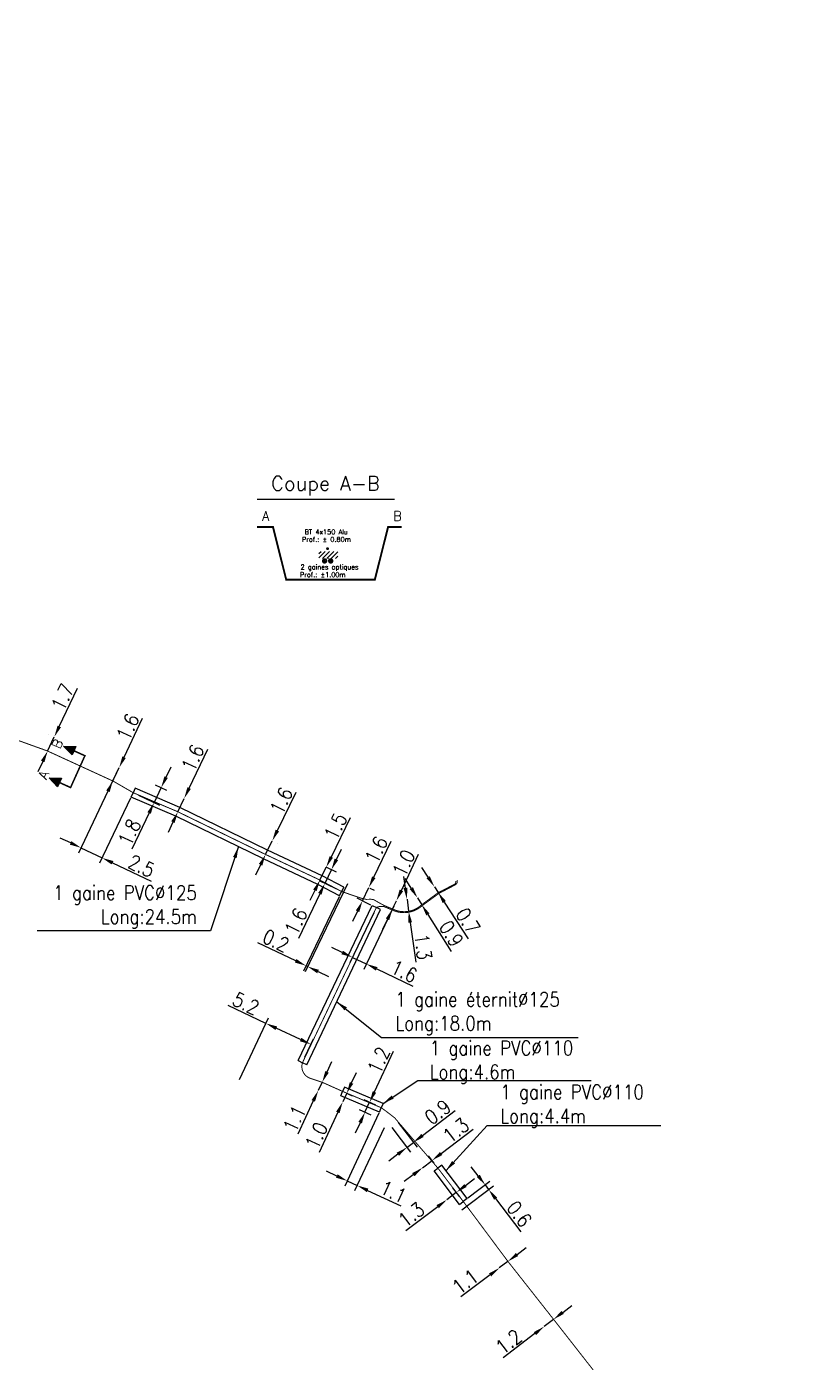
# Model space of a CAD drawing. Header units: millimetres. Extents: x 80993 to 81985, y 144000 to 145002.
# Drawn here: x 81759.6 to 81840, y 144295.9 to 144435.8 of the extents above; entities that cross this region are included whole.
import ezdxf
from ezdxf.enums import TextEntityAlignment as Align

# ---------------------------------------------------------------- set-up
doc = ezdxf.new("R2010")
doc.units = ezdxf.units.MM
doc.header["$PDMODE"] = 34
doc.linetypes.add('B_ST_AL', pattern=[2000, 1000, 1000])
doc.layers.get('Defpoints').update_dxf_attribs({"linetype": 'CONTINUOUS'})
doc.layers.add('B_100', color=3, linetype='CONTINUOUS')
doc.layers.add('B_400', color=7, linetype='CONTINUOUS')
doc.styles.get("Standard").update_dxf_attribs({"font": 'romans.shx', "width": 0.85})
doc.dimstyles.get("Standard").update_dxf_attribs({"dimtxt": 1.5, "dimasz": 1.2, "dimexe": 0.625, "dimexo": 0.625, "dimgap": 0.25, "dimtad": 1, "dimdec": 1, "dimzin": 0, "dimdsep": 46, "dimtxsty": 'Standard', "dimcen": -0.5, "dimadec": 0, "dimazin": 0, "dimtfac": 1, "dimtdec": 1, "dimtmove": 0, "dimatfit": 3, "dimfxl": 0, "dimtolj": 1, "dimtzin": 0, "dimarcsym": 0})

# ---------------------------------------------------------------- blocks, each defined once
blk = doc.blocks.new('*D247')
at = {"layer": 'B_100', "color": 0, "linetype": 'Continuous', "lineweight": -2, "transparency": 16777216}
for p, q in [((81801.66, 144346.74), (81801, 144347.74)), ((81802.31, 144345.73), (81802.69, 144345.15)), ((81803.34, 144344.14), (81805.84, 144340.27))]:
    blk.add_line(p, q, dxfattribs=at)
at = {"layer": 'B_100', "color": 0, "linetype": 'Continuous', "transparency": 16777216}
for points in [[(81801.82, 144346.85), (81801.49, 144346.63), (81802.31, 144345.73)], [(81803.51, 144344.25), (81803.17, 144344.03), (81802.69, 144345.15)]]:
    blk.add_solid(points, dxfattribs=at)
at = {"layer": 'Defpoints', "color": 0, "linetype": 'Continuous', "transparency": 16777216}
for p in [(81802.31, 144345.73), (81802.31, 144345.73), (81802.69, 144345.15)]:
    blk.add_point(p, dxfattribs=at)
at = {"layer": 'B_100', "color": 0, "linetype": 'Continuous', "transparency": 16777216, "insert": (81805.82, 144342.15), "char_height": 1.5, "attachment_point": 5, "rotation": 302.8932}
blk.add_mtext('\\A1;0.7', dxfattribs=at)
blk = doc.blocks.new('*D248')
at = {"layer": 'B_100', "color": 0, "linetype": 'Continuous', "lineweight": -2, "transparency": 16777216}
for p, q in [((81791.52, 144348.87), (81793.53, 144352.98)), ((81790.33, 144346.44), (81790.99, 144347.79)), ((81789.76, 144346.72), (81789.76, 144346.72)), ((81791.55, 144347.51), (81791.55, 144347.51)), ((81789.8, 144345.36), (81789.27, 144344.29))]:
    blk.add_line(p, q, dxfattribs=at)
at = {"layer": 'B_100', "color": 0, "linetype": 'Continuous', "transparency": 16777216}
for points in [[(81791.34, 144348.95), (81791.69, 144348.78), (81790.99, 144347.79)], [(81789.62, 144345.45), (81789.98, 144345.28), (81790.33, 144346.44)]]:
    blk.add_solid(points, dxfattribs=at)
at = {"layer": 'Defpoints', "color": 0, "linetype": 'Continuous', "transparency": 16777216}
for p in [(81790.99, 144347.79), (81790.99, 144347.79), (81790.33, 144346.44)]:
    blk.add_point(p, dxfattribs=at)
at = {"layer": 'B_100', "color": 0, "linetype": 'Continuous', "transparency": 16777216, "insert": (81791.97, 144352.07), "char_height": 1.5, "attachment_point": 5, "rotation": 63.8788}
blk.add_mtext('\\A1;1.5', dxfattribs=at)
blk = doc.blocks.new('*D249')
at = {"layer": 'B_100', "color": 0, "linetype": 'Continuous', "lineweight": -2, "transparency": 16777216}
for p, q in [((81785.87, 144351.63), (81787.84, 144355.65)), ((81784.64, 144349.12), (81785.34, 144350.55)), ((81785.9, 144350.28), (81785.9, 144350.28)), ((81784.11, 144348.04), (81783.58, 144346.96))]:
    blk.add_line(p, q, dxfattribs=at)
at = {"layer": 'B_100', "color": 0, "linetype": 'Continuous', "transparency": 16777216}
for points in [[(81785.69, 144351.72), (81786.05, 144351.54), (81785.34, 144350.55)], [(81783.93, 144348.13), (81784.29, 144347.95), (81784.64, 144349.12)]]:
    blk.add_solid(points, dxfattribs=at)
at = {"layer": 'Defpoints', "color": 0, "linetype": 'Continuous', "transparency": 16777216}
for p in [(81785.34, 144350.55), (81785.34, 144350.55), (81784.64, 144349.12)]:
    blk.add_point(p, dxfattribs=at)
at = {"layer": 'B_100', "color": 0, "linetype": 'Continuous', "transparency": 16777216, "insert": (81786.29, 144354.75), "char_height": 1.5, "attachment_point": 5, "rotation": 63.8788}
blk.add_mtext('\\A1;1.6', dxfattribs=at)
blk = doc.blocks.new('*D250')
at = {"layer": 'B_100', "color": 0, "linetype": 'Continuous', "lineweight": -2, "transparency": 16777216}
for p, q in [((81776.64, 144356.07), (81778.58, 144360.16)), ((81775.46, 144353.59), (81776.12, 144354.99)), ((81774.94, 144352.5), (81774.43, 144351.42))]:
    blk.add_line(p, q, dxfattribs=at)
at = {"layer": 'B_100', "color": 0, "linetype": 'Continuous', "transparency": 16777216}
for points in [[(81776.46, 144356.16), (81776.82, 144355.99), (81776.12, 144354.99)], [(81774.76, 144352.59), (81775.12, 144352.42), (81775.46, 144353.59)]]:
    blk.add_solid(points, dxfattribs=at)
at = {"layer": 'Defpoints', "color": 0, "linetype": 'Continuous', "transparency": 16777216}
for p in [(81776.12, 144354.99), (81776.12, 144354.99), (81775.46, 144353.59)]:
    blk.add_point(p, dxfattribs=at)
at = {"layer": 'B_100', "color": 0, "linetype": 'Continuous', "transparency": 16777216, "insert": (81777.03, 144359.24), "char_height": 1.5, "attachment_point": 5, "rotation": 64.6044}
blk.add_mtext('\\A1;1.6', dxfattribs=at)
blk = doc.blocks.new('*D251')
at = {"layer": 'B_100', "color": 0, "linetype": 'Continuous', "lineweight": -2, "transparency": 16777216}
for p, q in [((81769.83, 144359.31), (81771.77, 144363.39)), ((81768.65, 144356.82), (81769.32, 144358.22)), ((81768.14, 144355.74), (81767.62, 144354.65))]:
    blk.add_line(p, q, dxfattribs=at)
at = {"layer": 'B_100', "color": 0, "linetype": 'Continuous', "transparency": 16777216}
for points in [[(81769.65, 144359.39), (81770.01, 144359.22), (81769.32, 144358.22)], [(81767.96, 144355.82), (81768.32, 144355.65), (81768.65, 144356.82)]]:
    blk.add_solid(points, dxfattribs=at)
at = {"layer": 'Defpoints', "color": 0, "linetype": 'Continuous', "transparency": 16777216}
for p in [(81769.32, 144358.22), (81769.32, 144358.22), (81768.65, 144356.82)]:
    blk.add_point(p, dxfattribs=at)
at = {"layer": 'B_100', "color": 0, "linetype": 'Continuous', "transparency": 16777216, "insert": (81770.23, 144362.47), "char_height": 1.5, "attachment_point": 5, "rotation": 64.6044}
blk.add_mtext('\\A1;1.6', dxfattribs=at)
blk = doc.blocks.new('*D277')
at = {"layer": 'B_100', "color": 0, "linetype": 'Continuous', "lineweight": -2, "transparency": 16777216}
for p, q in [((81798.85, 144345.36), (81800.65, 144349.14)), ((81797.92, 144343.42), (81798.33, 144344.28)), ((81797.4, 144342.34), (81796.89, 144341.25))]:
    blk.add_line(p, q, dxfattribs=at)
at = {"layer": 'B_100', "color": 0, "linetype": 'Continuous', "transparency": 16777216}
for points in [[(81798.67, 144345.45), (81799.03, 144345.27), (81798.33, 144344.28)], [(81797.22, 144342.42), (81797.58, 144342.25), (81797.92, 144343.42)]]:
    blk.add_solid(points, dxfattribs=at)
at = {"layer": 'Defpoints', "color": 0, "linetype": 'Continuous', "transparency": 16777216}
for p in [(81797.92, 144343.42), (81798.33, 144344.28), (81798.33, 144344.28)]:
    blk.add_point(p, dxfattribs=at)
at = {"layer": 'B_100', "color": 0, "linetype": 'Continuous', "transparency": 16777216, "insert": (81799.11, 144348.22), "char_height": 1.5, "attachment_point": 5, "rotation": 64.4854}
blk.add_mtext('\\A1;1.0', dxfattribs=at)
blk = doc.blocks.new('*D278')
at = {"layer": 'B_100', "color": 0, "linetype": 'Continuous', "lineweight": -2, "transparency": 16777216}
for p, q in [((81799.27, 144345.61), (81799.11, 144346.8)), ((81799.44, 144344.43), (81799.61, 144343.17)), ((81799.06, 144343.1), (81798.99, 144343.09)), ((81799.77, 144341.99), (81800.35, 144337.84))]:
    blk.add_line(p, q, dxfattribs=at)
at = {"layer": 'B_100', "color": 0, "linetype": 'Continuous', "transparency": 16777216}
for points in [[(81799.47, 144345.64), (81799.07, 144345.59), (81799.44, 144344.43)], [(81799.97, 144342.01), (81799.57, 144341.96), (81799.61, 144343.17)]]:
    blk.add_solid(points, dxfattribs=at)
at = {"layer": 'Defpoints', "color": 0, "linetype": 'Continuous', "transparency": 16777216}
for p in [(81799.44, 144344.43), (81799.61, 144343.17), (81799.68, 144343.18)]:
    blk.add_point(p, dxfattribs=at)
at = {"layer": 'B_100', "color": 0, "linetype": 'Continuous', "transparency": 16777216, "insert": (81801.13, 144339.45), "char_height": 1.5, "attachment_point": 5, "rotation": 277.8632}
blk.add_mtext('\\A1;1.3', dxfattribs=at)
blk = doc.blocks.new('*D279')
at = {"layer": 'B_100', "color": 0, "linetype": 'Continuous', "lineweight": -2, "transparency": 16777216}
for p, q in [((81799.89, 144345.6), (81799.25, 144346.61)), ((81800.53, 144344.58), (81800.98, 144343.86)), ((81801.62, 144342.84), (81804.05, 144338.97))]:
    blk.add_line(p, q, dxfattribs=at)
at = {"layer": 'B_100', "color": 0, "linetype": 'Continuous', "transparency": 16777216}
for points in [[(81800.06, 144345.7), (81799.72, 144345.49), (81800.53, 144344.58)], [(81801.79, 144342.95), (81801.45, 144342.74), (81800.98, 144343.86)]]:
    blk.add_solid(points, dxfattribs=at)
at = {"layer": 'Defpoints', "color": 0, "linetype": 'Continuous', "transparency": 16777216}
for p in [(81800.53, 144344.58), (81800.53, 144344.58), (81800.98, 144343.86)]:
    blk.add_point(p, dxfattribs=at)
at = {"layer": 'B_100', "color": 0, "linetype": 'Continuous', "transparency": 16777216, "insert": (81804.07, 144340.82), "char_height": 1.5, "attachment_point": 5, "rotation": 302.1534}
blk.add_mtext('\\A1;0.9', dxfattribs=at)
blk = doc.blocks.new('*D280')
at = {"layer": 'B_100', "color": 0, "linetype": 'Continuous', "lineweight": -2, "transparency": 16777216}
for p, q in [((81791.07, 144326.36), (81791.58, 144327.44)), ((81790.56, 144325.27), (81790.15, 144324.4)), ((81789.63, 144323.31), (81788, 144319.85))]:
    blk.add_line(p, q, dxfattribs=at)
at = {"layer": 'B_100', "color": 0, "linetype": 'Continuous', "transparency": 16777216}
for points in [[(81790.89, 144326.44), (81791.25, 144326.27), (81790.56, 144325.27)], [(81789.45, 144323.4), (81789.81, 144323.23), (81790.15, 144324.4)]]:
    blk.add_solid(points, dxfattribs=at)
at = {"layer": 'Defpoints', "color": 0, "linetype": 'Continuous', "transparency": 16777216}
for p in [(81790.56, 144325.27), (81790.56, 144325.27), (81790.15, 144324.4)]:
    blk.add_point(p, dxfattribs=at)
at = {"layer": 'B_100', "color": 0, "linetype": 'Continuous', "transparency": 16777216, "insert": (81787.66, 144321.47), "char_height": 1.5, "attachment_point": 5, "rotation": 64.7058}
blk.add_mtext('\\A1;1.1', dxfattribs=at)
blk = doc.blocks.new('*D282')
at = {"layer": 'B_100', "color": 0, "linetype": 'Continuous', "lineweight": -2, "transparency": 16777216}
for p, q in [((81815.73, 144301.17), (81816.68, 144301.9)), ((81814.78, 144300.44), (81813.78, 144299.68)), ((81812.83, 144298.95), (81809.5, 144296.4))]:
    blk.add_line(p, q, dxfattribs=at)
at = {"layer": 'B_100', "color": 0, "linetype": 'Continuous', "transparency": 16777216}
for points in [[(81815.61, 144301.33), (81815.85, 144301.01), (81814.78, 144300.44)], [(81812.71, 144299.11), (81812.95, 144298.79), (81813.78, 144299.68)]]:
    blk.add_solid(points, dxfattribs=at)
at = {"layer": 'Defpoints', "color": 0, "linetype": 'Continuous', "transparency": 16777216}
for p in [(81814.78, 144300.44), (81813.78, 144299.68), (81813.78, 144299.68)]:
    blk.add_point(p, dxfattribs=at)
at = {"layer": 'B_100', "color": 0, "linetype": 'Continuous', "transparency": 16777216, "insert": (81810.08, 144298.1), "char_height": 1.5, "attachment_point": 5, "rotation": 37.4822}
blk.add_mtext('\\A1;1.2', dxfattribs=at)
blk = doc.blocks.new('*D283')
at = {"layer": 'B_100', "color": 0, "linetype": 'Continuous', "lineweight": -2, "transparency": 16777216}
for p, q in [((81810.96, 144307.23), (81811.92, 144307.95)), ((81810, 144306.51), (81809.1, 144305.82)), ((81808.14, 144305.1), (81805.08, 144302.8))]:
    blk.add_line(p, q, dxfattribs=at)
at = {"layer": 'B_100', "color": 0, "linetype": 'Continuous', "transparency": 16777216}
for points in [[(81810.84, 144307.39), (81811.08, 144307.07), (81810, 144306.51)], [(81808.02, 144305.26), (81808.26, 144304.94), (81809.1, 144305.82)]]:
    blk.add_solid(points, dxfattribs=at)
at = {"layer": 'Defpoints', "color": 0, "linetype": 'Continuous', "transparency": 16777216}
for p in [(81809.1, 144305.82), (81809.1, 144305.82), (81810, 144306.51)]:
    blk.add_point(p, dxfattribs=at)
at = {"layer": 'B_100', "color": 0, "linetype": 'Continuous', "transparency": 16777216, "insert": (81805.53, 144304.39), "char_height": 1.5, "attachment_point": 5, "rotation": 36.9947}
blk.add_mtext('\\A1;1.1', dxfattribs=at)
blk = doc.blocks.new('*D284')
at = {"layer": 'B_100', "color": 0, "linetype": 'Continuous', "lineweight": -2, "transparency": 16777216}
for p, q in [((81763.05, 144362.53), (81764.95, 144366.53)), ((81761.97, 144361.71), (81761.97, 144361.71)), ((81761.26, 144360.22), (81761.26, 144360.22)), ((81761.83, 144359.95), (81762.53, 144361.44)), ((81761.31, 144358.87), (81760.8, 144357.78))]:
    blk.add_line(p, q, dxfattribs=at)
at = {"layer": 'B_100', "color": 0, "linetype": 'Continuous', "transparency": 16777216}
for points in [[(81762.87, 144362.61), (81763.23, 144362.44), (81762.53, 144361.44)], [(81761.13, 144358.95), (81761.49, 144358.78), (81761.83, 144359.95)]]:
    blk.add_solid(points, dxfattribs=at)
at = {"layer": 'Defpoints', "color": 0, "linetype": 'Continuous', "transparency": 16777216}
for p in [(81762.53, 144361.44), (81762.53, 144361.44), (81761.83, 144359.95)]:
    blk.add_point(p, dxfattribs=at)
at = {"layer": 'B_100', "color": 0, "linetype": 'Continuous', "transparency": 16777216, "insert": (81763.4, 144365.61), "char_height": 1.5, "attachment_point": 5, "rotation": 64.6044}
blk.add_mtext('\\A1;1.7', dxfattribs=at)
blk = doc.blocks.new('*D609')
at = {"layer": 'B_400', "color": 0, "linetype": 'Continuous', "lineweight": -2, "transparency": 16777216}
for p, q in [((81774.23, 144357.22), (81774.75, 144358.3)), ((81773.72, 144356.13), (81772.97, 144354.55)), ((81773.09, 144356.43), (81774.28, 144355.86)), ((81771.34, 144355.32), (81773.53, 144354.28)), ((81772.45, 144353.47), (81770.65, 144349.67))]:
    blk.add_line(p, q, dxfattribs=at)
at = {"layer": 'B_400', "color": 0, "linetype": 'Continuous', "transparency": 16777216}
for points in [[(81774.05, 144357.3), (81774.41, 144357.13), (81773.72, 144356.13)], [(81772.27, 144353.55), (81772.63, 144353.38), (81772.97, 144354.55)]]:
    blk.add_solid(points, dxfattribs=at)
at = {"layer": 'Defpoints', "color": 0, "linetype": 'Continuous', "transparency": 16777216}
for p in [(81772.53, 144356.7), (81773.72, 144356.13), (81770.78, 144355.59)]:
    blk.add_point(p, dxfattribs=at)
at = {"layer": 'B_400', "color": 0, "linetype": 'Continuous', "transparency": 16777216, "insert": (81770.39, 144351.45), "char_height": 1.5, "attachment_point": 5, "rotation": 64.5888}
blk.add_mtext('\\A1;1.8', dxfattribs=at)
blk = doc.blocks.new('*D610')
at = {"layer": 'B_400', "color": 0, "linetype": 'Continuous', "lineweight": -2, "transparency": 16777216}
for p, q in [((81769.05, 144357.66), (81765.05, 144349.25)), ((81770.51, 144355.03), (81767.27, 144348.2)), ((81764.24, 144350.33), (81763.15, 144350.84)), ((81765.32, 144349.82), (81767.54, 144348.76)), ((81768.62, 144348.25), (81772.66, 144346.33))]:
    blk.add_line(p, q, dxfattribs=at)
at = {"layer": 'B_400', "color": 0, "linetype": 'Continuous', "transparency": 16777216}
for points in [[(81764.32, 144350.51), (81764.15, 144350.15), (81765.32, 144349.82)], [(81768.71, 144348.43), (81768.53, 144348.07), (81767.54, 144348.76)]]:
    blk.add_solid(points, dxfattribs=at)
at = {"layer": 'Defpoints', "color": 0, "linetype": 'Continuous', "transparency": 16777216}
for p in [(81769.32, 144358.22), (81770.78, 144355.59), (81765.32, 144349.82)]:
    blk.add_point(p, dxfattribs=at)
at = {"layer": 'B_400', "color": 0, "linetype": 'Continuous', "transparency": 16777216, "insert": (81771.65, 144347.91), "char_height": 1.5, "attachment_point": 5, "rotation": 334.5888}
blk.add_mtext('\\A1;2.5', dxfattribs=at)
blk = doc.blocks.new('*D611')
at = {"layer": 'B_400', "color": 0, "linetype": 'Continuous', "lineweight": -2, "transparency": 16777216}
for p, q in [((81792.05, 144348.61), (81792.57, 144349.69)), ((81792.06, 144347.28), (81790.97, 144347.8)), ((81792.03, 144345.51), (81790.28, 144346.36)), ((81791.53, 144347.53), (81790.84, 144346.08)), ((81790.32, 144345), (81788.08, 144340.33))]:
    blk.add_line(p, q, dxfattribs=at)
at = {"layer": 'B_400', "color": 0, "linetype": 'Continuous', "transparency": 16777216}
for points in [[(81791.87, 144348.7), (81792.23, 144348.52), (81791.53, 144347.53)], [(81790.14, 144345.09), (81790.5, 144344.92), (81790.84, 144346.08)]]:
    blk.add_solid(points, dxfattribs=at)
at = {"layer": 'Defpoints', "color": 0, "linetype": 'Continuous', "transparency": 16777216}
for p in [(81791.53, 144347.53), (81792.62, 144347.01), (81792.6, 144345.24)]:
    blk.add_point(p, dxfattribs=at)
at = {"layer": 'B_400', "color": 0, "linetype": 'Continuous', "transparency": 16777216, "insert": (81787.82, 144342.11), "char_height": 1.5, "attachment_point": 5, "rotation": 64.3809}
blk.add_mtext('\\A1;1.6', dxfattribs=at)
blk = doc.blocks.new('*D612')
at = {"layer": 'B_400', "color": 0, "linetype": 'Continuous', "lineweight": -2, "transparency": 16777216}
for p, q in [((81793.2, 144346.04), (81788.78, 144336.82)), ((81792.33, 144344.68), (81788.6, 144336.91)), ((81787.79, 144337.99), (81783.84, 144339.88)), ((81789.05, 144337.38), (81788.87, 144337.47)), ((81790.13, 144336.86), (81791.21, 144336.35))]:
    blk.add_line(p, q, dxfattribs=at)
at = {"layer": 'B_400', "color": 0, "linetype": 'Continuous', "transparency": 16777216}
for points in [[(81787.87, 144338.17), (81787.7, 144337.81), (81788.87, 144337.47)], [(81790.22, 144337.04), (81790.04, 144336.68), (81789.05, 144337.38)]]:
    blk.add_solid(points, dxfattribs=at)
at = {"layer": 'Defpoints', "color": 0, "linetype": 'Continuous', "transparency": 16777216}
for p in [(81793.47, 144346.6), (81792.6, 144345.24), (81789.05, 144337.38)]:
    blk.add_point(p, dxfattribs=at)
at = {"layer": 'B_400', "color": 0, "linetype": 'Continuous', "transparency": 16777216, "insert": (81785.71, 144340.09), "char_height": 1.5, "attachment_point": 5, "rotation": 334.3809}
blk.add_mtext('\\A1;0.2', dxfattribs=at)
blk = doc.blocks.new('*D613')
at = {"layer": 'B_400', "color": 0, "linetype": 'Continuous', "lineweight": -2, "transparency": 16777216}
for p, q in [((81795.96, 144346.74), (81797.77, 144350.53)), ((81794.78, 144344.26), (81795.44, 144345.66)), ((81795.54, 144345.61), (81796.01, 144345.39)), ((81795.67, 144343.83), (81794.21, 144344.53)), ((81794.26, 144343.17), (81793.74, 144342.09))]:
    blk.add_line(p, q, dxfattribs=at)
at = {"layer": 'B_400', "color": 0, "linetype": 'Continuous', "transparency": 16777216}
for points in [[(81795.78, 144346.82), (81796.14, 144346.65), (81795.44, 144345.66)], [(81794.08, 144343.26), (81794.44, 144343.09), (81794.78, 144344.26)]]:
    blk.add_solid(points, dxfattribs=at)
at = {"layer": 'Defpoints', "color": 0, "linetype": 'Continuous', "transparency": 16777216}
for p in [(81794.97, 144345.88), (81795.44, 144345.66), (81796.23, 144343.56)]:
    blk.add_point(p, dxfattribs=at)
at = {"layer": 'B_400', "color": 0, "linetype": 'Continuous', "transparency": 16777216, "insert": (81796.23, 144349.62), "char_height": 1.5, "attachment_point": 5, "rotation": 64.4854}
blk.add_mtext('\\A1;1.6', dxfattribs=at)
blk = doc.blocks.new('*D614')
at = {"layer": 'B_400', "color": 0, "linetype": 'Continuous', "lineweight": -2, "transparency": 16777216}
for p, q in [((81798.07, 144343.71), (81794.91, 144337.09)), ((81795.96, 144343), (81793.47, 144337.78)), ((81792.66, 144338.86), (81791.57, 144339.38)), ((81793.74, 144338.34), (81795.18, 144337.66)), ((81796.27, 144337.14), (81800.05, 144335.33))]:
    blk.add_line(p, q, dxfattribs=at)
at = {"layer": 'B_400', "color": 0, "linetype": 'Continuous', "transparency": 16777216}
for points in [[(81792.74, 144339.04), (81792.57, 144338.68), (81793.74, 144338.34)], [(81796.35, 144337.32), (81796.18, 144336.96), (81795.18, 144337.66)]]:
    blk.add_solid(points, dxfattribs=at)
at = {"layer": 'Defpoints', "color": 0, "linetype": 'Continuous', "transparency": 16777216}
for p in [(81796.23, 144343.56), (81798.34, 144344.27), (81795.18, 144337.66)]:
    blk.add_point(p, dxfattribs=at)
at = {"layer": 'B_400', "color": 0, "linetype": 'Continuous', "transparency": 16777216, "insert": (81799.13, 144336.88), "char_height": 1.5, "attachment_point": 5, "rotation": 334.4854}
blk.add_mtext('\\A1;1.6', dxfattribs=at)
blk = doc.blocks.new('*D615')
at = {"layer": 'B_400', "color": 0, "linetype": 'Continuous', "lineweight": -2, "transparency": 16777216}
for p, q in [((81784.68, 144331.43), (81780.72, 144333.29)), ((81781.92, 144325.55), (81784.94, 144332)), ((81788.3, 144329.74), (81785.76, 144330.92)), ((81788.76, 144327.89), (81789.65, 144329.8))]:
    blk.add_line(p, q, dxfattribs=at)
at = {"layer": 'B_400', "color": 0, "linetype": 'Continuous', "transparency": 16777216}
for points in [[(81785.85, 144331.11), (81785.68, 144330.74), (81784.68, 144331.43)], [(81788.39, 144329.92), (81788.22, 144329.56), (81789.39, 144329.23)]]:
    blk.add_solid(points, dxfattribs=at)
at = {"layer": 'Defpoints', "color": 0, "linetype": 'Continuous', "transparency": 16777216}
for p in [(81784.68, 144331.43), (81788.5, 144327.32), (81781.66, 144324.98)]:
    blk.add_point(p, dxfattribs=at)
at = {"layer": 'B_400', "color": 0, "linetype": 'Continuous', "transparency": 16777216, "insert": (81782.58, 144333.52), "char_height": 1.5, "attachment_point": 5, "rotation": 334.9362}
blk.add_mtext('\\A1;5.2', dxfattribs=at)
blk = doc.blocks.new('*D616')
at = {"layer": 'B_400', "color": 0, "linetype": 'Continuous', "lineweight": -2, "transparency": 16777216}
for p, q in [((81793.63, 144325.2), (81794.14, 144326.29)), ((81793.13, 144324.11), (81792.71, 144323.21)), ((81793.26, 144324.05), (81793.69, 144323.85)), ((81792.2, 144322.12), (81790.24, 144317.91))]:
    blk.add_line(p, q, dxfattribs=at)
at = {"layer": 'B_400', "color": 0, "linetype": 'Continuous', "transparency": 16777216}
for points in [[(81793.45, 144325.28), (81793.81, 144325.11), (81793.13, 144324.11)], [(81792.02, 144322.2), (81792.38, 144322.03), (81792.71, 144323.21)]]:
    blk.add_solid(points, dxfattribs=at)
at = {"layer": 'Defpoints', "color": 0, "linetype": 'Continuous', "transparency": 16777216}
for p in [(81792.7, 144324.31), (81792.71, 144323.21), (81792.71, 144323.21)]:
    blk.add_point(p, dxfattribs=at)
at = {"layer": 'B_400', "color": 0, "linetype": 'Continuous', "transparency": 16777216, "insert": (81789.97, 144319.69), "char_height": 1.5, "attachment_point": 5, "rotation": 65.047}
blk.add_mtext('\\A1;1.0', dxfattribs=at)
blk = doc.blocks.new('*D617')
at = {"layer": 'B_400', "color": 0, "linetype": 'Continuous', "lineweight": -2, "transparency": 16777216}
for p, q in [((81796.03, 144324.25), (81798.02, 144328.52)), ((81796.18, 144322.86), (81794.96, 144323.43)), ((81795.04, 144322.12), (81795.53, 144323.17)), ((81794.53, 144321.03), (81794.03, 144319.94)), ((81795.69, 144321.82), (81794.47, 144322.38))]:
    blk.add_line(p, q, dxfattribs=at)
at = {"layer": 'B_400', "color": 0, "linetype": 'Continuous', "transparency": 16777216}
for points in [[(81795.85, 144324.34), (81796.21, 144324.17), (81795.53, 144323.17)], [(81794.35, 144321.12), (81794.72, 144320.95), (81795.04, 144322.12)]]:
    blk.add_solid(points, dxfattribs=at)
at = {"layer": 'Defpoints', "color": 0, "linetype": 'Continuous', "transparency": 16777216}
for p in [(81796.75, 144322.6), (81795.04, 144322.12), (81796.25, 144321.56)]:
    blk.add_point(p, dxfattribs=at)
at = {"layer": 'B_400', "color": 0, "linetype": 'Continuous', "transparency": 16777216, "insert": (81796.48, 144327.59), "char_height": 1.5, "attachment_point": 5, "rotation": 65.047}
blk.add_mtext('\\A1;1.2', dxfattribs=at)
blk = doc.blocks.new('*D618')
at = {"layer": 'B_100', "color": 0, "linetype": 'Continuous', "lineweight": -2, "transparency": 16777216}
for p, q in [((81798.53, 144321.04), (81800.49, 144318.47)), ((81801.06, 144319.7), (81804.49, 144322.31)), ((81797.85, 144320.53), (81799.81, 144317.96)), ((81799.43, 144318.45), (81800.11, 144318.97)), ((81798.48, 144317.73), (81797.52, 144317))]:
    blk.add_line(p, q, dxfattribs=at)
at = {"layer": 'B_100', "color": 0, "linetype": 'Continuous', "transparency": 16777216}
for points in [[(81800.94, 144319.86), (81801.19, 144319.54), (81800.11, 144318.97)], [(81798.36, 144317.89), (81798.6, 144317.57), (81799.43, 144318.45)]]:
    blk.add_solid(points, dxfattribs=at)
at = {"layer": 'Defpoints', "color": 0, "linetype": 'Continuous', "transparency": 16777216}
for p in [(81797.47, 144321.03), (81798.15, 144321.54), (81799.43, 144318.45)]:
    blk.add_point(p, dxfattribs=at)
at = {"layer": 'B_100', "color": 0, "linetype": 'Continuous', "transparency": 16777216, "insert": (81802.65, 144322.16), "char_height": 1.5, "attachment_point": 5, "rotation": 37.2782}
blk.add_mtext('\\A1;0.9', dxfattribs=at)
blk = doc.blocks.new('*D619')
at = {"layer": 'B_400', "color": 0, "linetype": 'Continuous', "lineweight": -2, "transparency": 16777216}
for p, q in [((81796.49, 144322.03), (81792.92, 144314.38)), ((81797.04, 144320.5), (81793.96, 144313.89)), ((81792.1, 144315.45), (81791.01, 144315.95)), ((81793.19, 144314.94), (81794.23, 144314.46)), ((81795.31, 144313.95), (81798.78, 144312.34))]:
    blk.add_line(p, q, dxfattribs=at)
at = {"layer": 'B_400', "color": 0, "linetype": 'Continuous', "transparency": 16777216}
for points in [[(81792.18, 144315.63), (81792.01, 144315.27), (81793.19, 144314.94)], [(81795.4, 144314.13), (81795.23, 144313.77), (81794.23, 144314.46)]]:
    blk.add_solid(points, dxfattribs=at)
at = {"layer": 'Defpoints', "color": 0, "linetype": 'Continuous', "transparency": 16777216}
for p in [(81796.75, 144322.6), (81797.3, 144321.07), (81794.23, 144314.46)]:
    blk.add_point(p, dxfattribs=at)
at = {"layer": 'B_400', "color": 0, "linetype": 'Continuous', "transparency": 16777216, "insert": (81798.01, 144313.8), "char_height": 1.5, "attachment_point": 5, "rotation": 335.047}
blk.add_mtext('\\A1;1.1', dxfattribs=at)
blk = doc.blocks.new('*D620')
at = {"layer": 'B_400', "color": 0, "linetype": 'Continuous', "lineweight": -2, "transparency": 16777216}
for p, q in [((81804.95, 144313.27), (81804.22, 144314.22)), ((81805.56, 144314.45), (81806.51, 144315.18)), ((81804.6, 144313.73), (81803.61, 144312.97)), ((81802.65, 144312.24), (81799.32, 144309.71))]:
    blk.add_line(p, q, dxfattribs=at)
at = {"layer": 'B_400', "color": 0, "linetype": 'Continuous', "transparency": 16777216}
for points in [[(81805.44, 144314.61), (81805.68, 144314.3), (81804.6, 144313.73)], [(81802.53, 144312.4), (81802.77, 144312.08), (81803.61, 144312.97)]]:
    blk.add_solid(points, dxfattribs=at)
at = {"layer": 'Defpoints', "color": 0, "linetype": 'Continuous', "transparency": 16777216}
for p in [(81803.61, 144312.97), (81803.61, 144312.97), (81805.33, 144312.78)]:
    blk.add_point(p, dxfattribs=at)
at = {"layer": 'B_400', "color": 0, "linetype": 'Continuous', "transparency": 16777216, "insert": (81799.9, 144311.41), "char_height": 1.5, "attachment_point": 5, "rotation": 37.2782}
blk.add_mtext('\\A1;1.3', dxfattribs=at)
blk = doc.blocks.new('*D621')
at = {"layer": 'B_400', "color": 0, "linetype": 'Continuous', "lineweight": -2, "transparency": 16777216}
for p, q in [((81806.89, 144315.47), (81806.16, 144316.43)), ((81805.19, 144311.92), (81808.48, 144314.42)), ((81805.82, 144313.15), (81808.11, 144314.9)), ((81807.62, 144314.52), (81807.98, 144314.04)), ((81808.71, 144313.09), (81811.36, 144309.61))]:
    blk.add_line(p, q, dxfattribs=at)
at = {"layer": 'B_400', "color": 0, "linetype": 'Continuous', "transparency": 16777216}
for points in [[(81807.05, 144315.59), (81806.73, 144315.35), (81807.62, 144314.52)], [(81808.87, 144313.21), (81808.55, 144312.96), (81807.98, 144314.04)]]:
    blk.add_solid(points, dxfattribs=at)
at = {"layer": 'Defpoints', "color": 0, "linetype": 'Continuous', "transparency": 16777216}
for p in [(81807.98, 144314.04), (81805.33, 144312.78), (81804.7, 144311.54)]:
    blk.add_point(p, dxfattribs=at)
at = {"layer": 'B_400', "color": 0, "linetype": 'Continuous', "transparency": 16777216, "insert": (81811.19, 144311.48), "char_height": 1.5, "attachment_point": 5, "rotation": 307.2782}
blk.add_mtext('\\A1;0.6', dxfattribs=at)
blk = doc.blocks.new('*D622')
at = {"layer": 'B_400', "color": 0, "linetype": 'Continuous', "lineweight": -2, "transparency": 16777216}
for p, q in [((81803.02, 144317.81), (81806.35, 144320.35)), ((81801.06, 144316.32), (81802.06, 144317.08)), ((81802.29, 144316.78), (81801.68, 144317.58)), ((81800.1, 144315.59), (81799.15, 144314.86))]:
    blk.add_line(p, q, dxfattribs=at)
at = {"layer": 'B_400', "color": 0, "linetype": 'Continuous', "transparency": 16777216}
for points in [[(81802.89, 144317.97), (81803.14, 144317.65), (81802.06, 144317.08)], [(81799.98, 144315.75), (81800.23, 144315.43), (81801.06, 144316.32)]]:
    blk.add_solid(points, dxfattribs=at)
at = {"layer": 'Defpoints', "color": 0, "linetype": 'Continuous', "transparency": 16777216}
for p in [(81801.06, 144316.32), (81801.06, 144316.32), (81802.67, 144316.28)]:
    blk.add_point(p, dxfattribs=at)
at = {"layer": 'B_400', "color": 0, "linetype": 'Continuous', "transparency": 16777216, "insert": (81804.55, 144320.24), "char_height": 1.5, "attachment_point": 5, "rotation": 37.2782}
blk.add_mtext('\\A1;1.3', dxfattribs=at)

msp = doc.modelspace()

# ---------------------------------------------------------------- linework, layer by layer
at = {"layer": 'B_100', "linetype": 'Continuous'}
for p, q in [((81783.77, 144386.32), (81798.12, 144386.32)), ((81790.22, 144380.64), (81790.44, 144380.86)), ((81790.22, 144380.19), (81790.89, 144380.86)), ((81790.61, 144380.13), (81791.34, 144380.86)), ((81791.05, 144380.12), (81791.79, 144380.86)), ((81791.2, 144380.13), (81791.22, 144380.15)), ((81791.5, 144380.12), (81792.19, 144380.81)), ((81791.95, 144380.12), (81792.19, 144380.36))]:
    msp.add_line(p, q, dxfattribs=at)
at = {"layer": 'B_100', "linetype": 'B_ST_AL', "const_width": 0.1, "flags": 128}
for points in [[(81694.4, 144514.12), (81694.22, 144514.73), (81694.22, 144514.73), (81689.75, 144513.48, 0.559386), (81688.96, 144512.26), (81691.21, 144505.01), (81693.12, 144496.37), (81696.21, 144486.08), (81696.8, 144483.95), (81698.95, 144475.8), (81700.73, 144469.72), (81702.51, 144464.03), (81706.32, 144450.68), (81711.12, 144434.42), (81714.08, 144424.54), (81715.95, 144418.41), (81717.71, 144412.3), (81722.24, 144399.07), (81729.21, 144388.49), (81736.2, 144376.9), (81741.37, 144372.43), (81742.97, 144369.9), (81745.19, 144367.88), (81745.61, 144367.96), (81748.06, 144366.34), (81751.63, 144364.23), (81756.62, 144361.83), (81761.83, 144359.95), (81768.71, 144356.79), (81770.78, 144355.59), (81775.46, 144353.59), (81784.64, 144349.12), (81790.33, 144346.44), (81792.6, 144345.24), (81794.64, 144344.54), (81795.16, 144344.42), (81795.69, 144344.43), (81795.95, 144344.39), (81796.58, 144344.03), (81797.04, 144343.78), (81798, 144343.38, 0.306172), (81800.98, 144343.86), (81802.7, 144345.12), (81804.43, 144346.01, 0.276696), (81804.54, 144346.34)], [(81804.68, 144346.43, -0.341598), (81804.52, 144345.96), (81802.76, 144345.03), (81801.04, 144343.77, -0.279085), (81798.14, 144343.2, -0.000295), (81797.06, 144343.65, 0.17775), (81796.23, 144343.56), (81788.5, 144327.32, 0.416725), (81789.35, 144325.67), (81790.56, 144325.27), (81792.7, 144324.31), (81796.75, 144322.6, -0.010702), (81798.15, 144321.54), (81802.67, 144316.28), (81805.33, 144312.78), (81810, 144306.51), (81814.78, 144300.44), (81819.8, 144294.02), (81825.56, 144286.7), (81828.03, 144283.49), (81829.48, 144281.33), (81834.3, 144275.17), (81838.17, 144270.11), (81839.69, 144268.24, -0.312451), (81839.78, 144267.1), (81838.49, 144265.87, 0.365646), (81838.37, 144264.78, 0.053395), (81838.84, 144264.22, -0.461965), (81838.78, 144263.23), (81837.87, 144262.58, -0.437973), (81836.92, 144262.65)]]:
    msp.add_lwpolyline(points, format="xyb", dxfattribs=at)
at = {"layer": 'B_100', "linetype": 'Continuous', "flags": 128}
for points in [[(81798.89, 144383.42, 0.2, 0.2, 0), (81797.46, 144383.42, 0.2, 0.2, 0), (81796.07, 144377.89, 0.2, 0.2, 0), (81786.8, 144377.89, 0.2, 0.2, 0), (81785.41, 144383.42, 0.2, 0.2, 0), (81783.75, 144383.42, 0, 0, 0)], [(81764.58, 144359.98, 0.16, 0.16, 0), (81765.73, 144359.46, 0.16, 0.16, 0), (81764.23, 144356.13, 0.16, 0.16, 0), (81763.08, 144356.65, 0, 0, 0)]]:
    msp.add_lwpolyline(points, format="xyseb", dxfattribs=at)
for points, const_width in [([(81791.05, 144381.14, 1), (81791.2, 144381.14, 1)], 0.155), ([(81790.69, 144379.79, 1), (81790.94, 144379.92, 1)], 0.281), ([(81791.33, 144379.79, 1), (81791.58, 144379.92, 1)], 0.281)]:
    msp.add_lwpolyline(points, format="xyb", close=True, dxfattribs=dict(at, const_width=const_width))
for points in [[(81764.38, 144359.54), (81763.5, 144360.47), (81764.78, 144360.43), (81764.38, 144359.54)], [(81762.87, 144356.21), (81761.99, 144357.14), (81763.28, 144357.1), (81762.87, 144356.21)]]:
    msp.add_lwpolyline(points, dxfattribs=at)
at = {"layer": 'B_100', "linetype": 'Continuous'}
for points in [[(81764.38, 144359.54), (81763.5, 144360.47), (81764.78, 144360.43)], [(81762.87, 144356.21), (81761.99, 144357.14), (81763.28, 144357.1)]]:
    msp.add_solid(points, dxfattribs=at)
at = {"layer": 'B_400', "color": 7}
for p, q in [((81770.98, 144356.05), (81770.78, 144355.59)), ((81775.67, 144354.04), (81770.98, 144356.05)), ((81770.58, 144355.13), (81770.78, 144355.59)), ((81775.25, 144353.13), (81770.58, 144355.13)), ((81784.85, 144349.57), (81775.67, 144354.04)), ((81784.42, 144348.66), (81775.25, 144353.13)), ((81790.55, 144346.89), (81784.85, 144349.57)), ((81790.1, 144345.99), (81784.42, 144348.66)), ((81792.83, 144345.68), (81790.55, 144346.89)), ((81792.36, 144344.8), (81790.1, 144345.99)), ((81792.36, 144344.8), (81792.6, 144345.24)), ((81792.83, 144345.68), (81792.6, 144345.24)), ((81788.04, 144327.54), (81795.78, 144343.78)), ((81795.78, 144343.78), (81796.23, 144343.56)), ((81796.68, 144343.35), (81796.23, 144343.56)), ((81788.95, 144327.11), (81796.68, 144343.35)), ((81788.04, 144327.54), (81788.5, 144327.32)), ((81788.95, 144327.11), (81788.5, 144327.32)), ((81792.5, 144323.85), (81792.7, 144324.31)), ((81796.55, 144322.14), (81792.5, 144323.85)), ((81792.89, 144324.77), (81792.7, 144324.31)), ((81796.94, 144323.06), (81792.89, 144324.77)), ((81796.55, 144322.14), (81796.75, 144322.6)), ((81796.94, 144323.06), (81796.75, 144322.6)), ((81802.27, 144315.98), (81802.67, 144316.28)), ((81804.93, 144312.47), (81802.27, 144315.98)), ((81803.07, 144316.58), (81802.67, 144316.28)), ((81805.73, 144313.08), (81803.07, 144316.58)), ((81804.93, 144312.47), (81805.33, 144312.78)), ((81805.73, 144313.08), (81805.33, 144312.78))]:
    msp.add_line(p, q, dxfattribs=at)

# ---------------------------------------------------------------- texts
at = {"layer": 'B_100', "linetype": 'Continuous'}
for s, height, p in [('Coupe A-B', 1.5, (81790.9, 144387.72)), ('A', 1, (81784.65, 144384.57)), ('B', 1, (81798.44, 144384.57)), ('BT 4x150 Alu', 0.5, (81790.98, 144382.9)), ('Prof.: %%p 0.80m', 0.5, (81791, 144382.11)), ('Prof.: %%p1.00m', 0.5, (81790.62, 144378.42)), ('2 gaines optiques', 0.5, (81791.33, 144379.15))]:
    msp.add_text(s, height=height, dxfattribs=at).set_placement(p, align=Align.MIDDLE)
for s, p in [('B', (81762.84, 144360.7)), ('A', (81761.41, 144357.45))]:
    msp.add_text(s, height=1, rotation=65.7083, dxfattribs=at).set_placement(p, align=Align.MIDDLE)
at = {"layer": 'B_400', "linetype": 'Continuous', "char_height": 1.5}
for s, insert, attachment_point in [('1 gaine PVC%%C125\\PLong:24.5m', (81777.44, 144341.36), 9), ('1 gaine éternit%%C125\\PLong:18.0m', (81798.22, 144330.2), 7), ('1 gaine PVC%%C110\\PLong:4.6m', (81801.81, 144325.1), 7), ('1 gaine PVC%%C110\\PLong:4.4m', (81809.2, 144320.5), 7)]:
    msp.add_mtext(s, dxfattribs=dict(at, insert=insert, attachment_point=attachment_point))

# ---------------------------------------------------------------- dimensions: what is measured, and where the dimension line sits
at = {"layer": 'B_100', "linetype": 'Continuous'}
for base, p1, p2, angle, picture, middle in [((81762.53, 144361.44), (81761.83, 144359.95), (81762.53, 144361.44), 64.6044, '*D284', (81764.31, 144365.18)), ((81769.32, 144358.22), (81768.65, 144356.82), (81769.32, 144358.22), 64.6044, '*D251', (81771.13, 144362.04)), ((81776.1233, 144354.9897), (81775.4571, 144353.5863), (81776.1233, 144354.9897), 64.6044, '*D250', (81777.9373, 144358.8108)), ((81785.34, 144350.55), (81784.64, 144349.12), (81785.34, 144350.55), 63.8788, '*D249', (81787.19, 144354.31)), ((81790.99, 144347.79), (81790.33, 144346.44), (81790.99, 144347.79), 63.8788, '*D248', (81792.87, 144351.63)), ((81798.33, 144344.28), (81797.92, 144343.42), (81798.33, 144344.28), 64.4854, '*D277', (81800.01, 144347.79)), ((81802.31, 144345.73), (81802.69, 144345.15), (81802.31, 144345.73), 122.8932, '*D247', (81804.98, 144341.61)), ((81799.61, 144343.17), (81799.44, 144344.43), (81799.68, 144343.18), 277.8632, '*D278', (81800.14, 144339.32)), ((81800.5296, 144344.5792), (81800.9825, 144343.8588), (81800.5296, 144344.5792), 122.1534, '*D279', (81803.2265, 144340.2889))]:
    dim = msp.add_linear_dim(base=base, p1=p1, p2=p2, angle=angle, dimstyle='Standard', dxfattribs=at)
    dim.commit()
    dim.dimension.update_dxf_attribs({"geometry": picture, "text_midpoint": middle, "dimtype": 160})
for base, p1, p2, angle, text, picture, middle in [((81790.56, 144325.27), (81790.15, 144324.4), (81790.56, 144325.27), 64.7058, '1.1', '*D280', (81788.56, 144321.04)), ((81809.1, 144305.82), (81810, 144306.51), (81809.1, 144305.82), 216.9947, '1.1', '*D283', (81806.13, 144303.59)), ((81813.78, 144299.68), (81814.78, 144300.44), (81813.78, 144299.68), 217.4822, '1.2', '*D282', (81810.69, 144297.31))]:
    dim = msp.add_linear_dim(base=base, p1=p1, p2=p2, angle=angle, text=text, dimstyle='Standard', dxfattribs=at)
    dim.commit()
    dim.dimension.update_dxf_attribs({"geometry": picture, "text_midpoint": middle, "dimtype": 160})
dim = msp.add_linear_dim(base=(81799.43, 144318.45), p1=(81798.15, 144321.54), p2=(81797.47, 144321.03), angle=37.2782, dimstyle='Standard', override={"dimfxl": 1.25}, dxfattribs=at)
dim.commit()
dim.dimension.update_dxf_attribs({"geometry": '*D618', "text_midpoint": (81803.26, 144321.37), "dimtype": 160})
at = {"layer": 'B_400', "linetype": 'Continuous'}
for base, p1, p2, angle, picture, middle in [((81765.3226, 144349.8151), (81770.7791, 144355.5911), (81769.3171, 144358.2232), 334.5888, '*D610', (81771.224, 144347.0115)), ((81773.7175, 144356.13262), (81770.77908, 144355.59115), (81772.52951, 144356.69701), 244.58881, '*D609', (81771.2905, 144351.02396)), ((81795.4444, 144345.6556), (81796.22998, 144343.56315), (81794.97195, 144345.88109), 244.48539, '*D613', (81797.12888, 144349.18486)), ((81791.53, 144347.53), (81792.6, 144345.24), (81792.62, 144347.01), 244.3809, '*D611', (81788.73, 144341.68)), ((81789.05, 144337.38), (81792.6, 144345.24), (81793.47, 144346.6), 154.3809, '*D612', (81785.27, 144339.19)), ((81795.18, 144337.66), (81796.23, 144343.56), (81798.34, 144344.27), 154.4854, '*D614', (81798.7, 144335.98)), ((81784.68, 144331.43), (81788.5, 144327.32), (81781.66, 144324.98), 334.9362, '*D615', (81782.15, 144332.61)), ((81795.04, 144322.12), (81796.75, 144322.6), (81796.25, 144321.56), 65.047, '*D617', (81797.39, 144327.17)), ((81792.71, 144323.21), (81792.7, 144324.31), (81792.71, 144323.21), 65.047, '*D616', (81790.87, 144319.27)), ((81794.23, 144314.46), (81796.75, 144322.6), (81797.3, 144321.07), 155.047, '*D619', (81797.59, 144312.89)), ((81801.06, 144316.32), (81802.67, 144316.28), (81801.06, 144316.32), 37.2782, '*D622', (81805.16, 144319.44)), ((81807.98, 144314.04), (81805.33, 144312.78), (81804.7, 144311.54), 127.2782, '*D621', (81810.39, 144310.87)), ((81803.6075, 144312.9704), (81805.327, 144312.7752), (81803.6075, 144312.9704), 37.2782, '*D620', (81800.5085, 144310.6115))]:
    dim = msp.add_linear_dim(base=base, p1=p1, p2=p2, angle=angle, dimstyle='Standard', override={"dimfxl": 1.25}, dxfattribs=at)
    dim.commit()
    dim.dimension.update_dxf_attribs({"geometry": picture, "text_midpoint": middle, "dimtype": 160})

# ---------------------------------------------------------------- leaders
at = {"layer": 'B_400', "linetype": 'Continuous', "annotation_type": 0, "has_hookline": 1}
for points, hookline_direction, text_width in [([(81781.8, 144349.94), (81778.89, 144341.11), (81777.69, 144341.11)], 1, 16.7), ([(81792.09, 144333.7), (81796.77, 144329.95), (81797.97, 144329.95)], 0, 19.12), ([(81796.94, 144323.06), (81800.57, 144325.44), (81801.77, 144325.44)], 0, 16.7), ([(81803.5, 144316.01), (81807.84, 144320.75), (81809.04, 144320.75)], 0, 16.7)]:
    msp.add_leader(points, dimstyle='Standard', override={"dimfxl": 1.25}, dxfattribs=dict(at, hookline_direction=hookline_direction, text_width=text_width))

doc.saveas('drawing.dxf')
